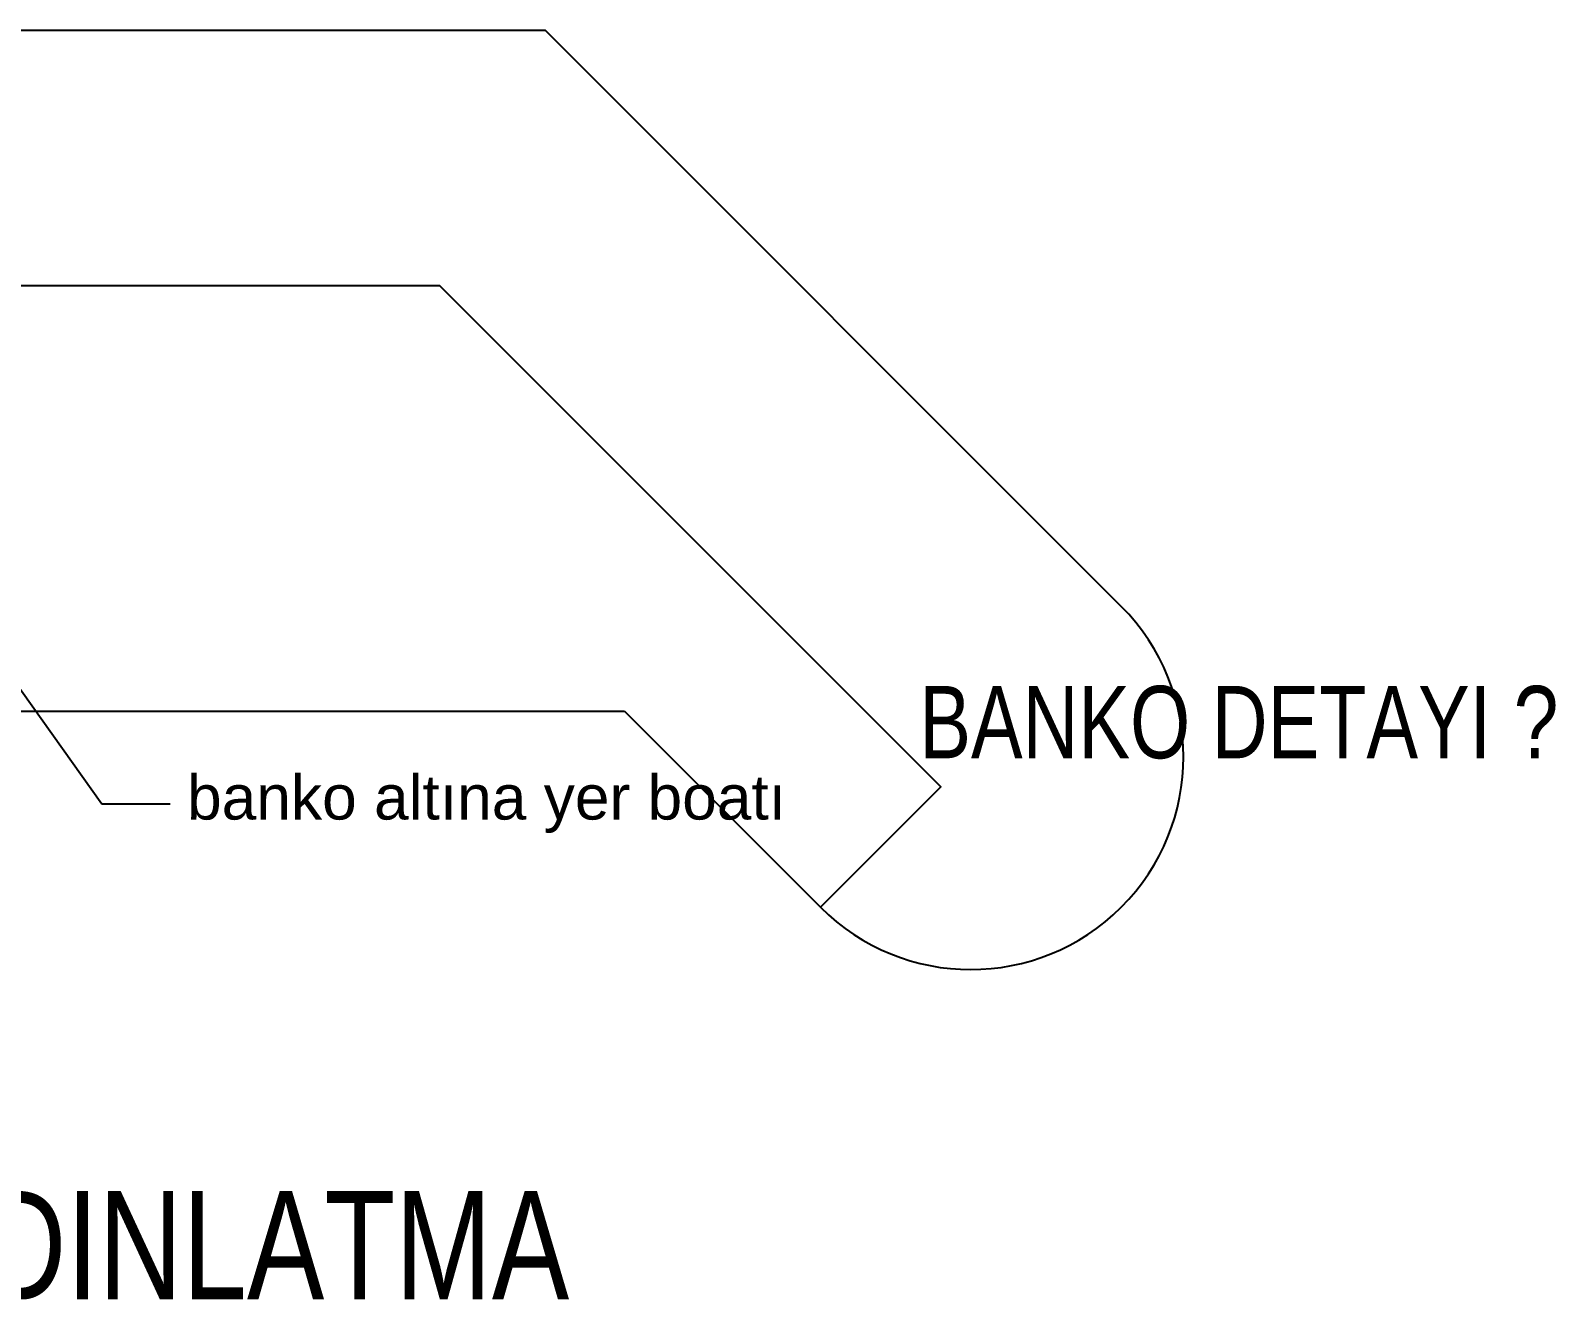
# Model space of a CAD drawing. Header units: millimetres. Extents: x 7687 to 15428, y -715 to 4028.
# Drawn here: x 9258.6 to 9437.9, y 3301.7 to 3450.8 of the extents above; entities that cross this region are included whole.
import ezdxf
from ezdxf import colors
from ezdxf.entities.mleader import LeaderData, LeaderLine
from ezdxf.math import Vec2, Vec3

# ---------------------------------------------------------------- set-up
doc = ezdxf.new("R2010")
doc.units = ezdxf.units.MM
doc.linetypes.add('CONTINUA', pattern=[0])
doc.layers.add('0-MOBIL', color=3, linetype='CONTINUA')
doc.layers.add('alcipan duvar', color=193, linetype='Continuous', lineweight=30)
doc.styles.add('OTEL AKSARAY', font='', dxfattribs={"width": 0.8})
doc.styles.get("Standard").update_dxf_attribs({"font": 'arial.ttf'})
doc.styles.get('OTEL AKSARAY').set_extended_font_data('FrankRuehl')

msp = doc.modelspace()

# ---------------------------------------------------------------- linework, layer by layer
at = {"layer": '0-MOBIL'}
for p, q in [((9039.16, 3370.82), (9328.45, 3370.82)), ((9328.45, 3370.82), (9351.48, 3347.79))]:
    msp.add_line(p, q, dxfattribs=at)
for points in [[(9386.84, 3383.15), (9319.16, 3450.82), (9048.45, 3450.82), (8980.77, 3383.15)], [(9351.48, 3347.79), (9365.63, 3361.93), (9306.73, 3420.82), (9060.88, 3420.82), (9001.99, 3361.93), (9016.13, 3347.79)]]:
    msp.add_lwpolyline(points, dxfattribs=at)
msp.add_arc((9369.16, 3365.47), 25, 225, 45, dxfattribs=at)

# ---------------------------------------------------------------- texts
at = {"layer": 'alcipan duvar', "color": 241, "true_color": 0xf7abae, "attachment_point": 1, "style": 'OTEL AKSARAY'}
for s, width, insert, char_height in [('BANKO DETAYI{\\fArial|b0|i0|c162|p34; ?}', 85.3867, (9363.12, 3373.8), 8.5), ('AYDINLATMA', 80.3344, (9234.8, 3314.45), 12.75)]:
    msp.add_mtext_dynamic_manual_height_columns(s, width=width, gutter_width=425, heights=[0], dxfattribs=dict(at, insert=insert, char_height=char_height))

# ---------------------------------------------------------------- leaders
at = {"color": 252, "ltscale": 100, "true_color": 0x939598}
ml = msp.add_multileader_mtext('Standard', dxfattribs=at)
ml.set_content('banko altına yer boatı', color=(147, 149, 152))
ml.set_leader_properties()
ml.build(insert=Vec2(0, 0))
ctx = ml.context
ctx.base_point, ctx.char_height, ctx.plane_origin = Vec3(9275.03, 3359.95), 5.2416, Vec3(9382.68, 3323.5)
notes = []
notes.append((ctx, [(1, (1, 1, 0), (9267.03, 3359.95), (1, 0), 8, [(0, [(9254.19, 3377.98)], 0, [])])]))
ctx.mtext.insert, ctx.mtext.rotation, ctx.mtext.flow_direction = Vec3(9277.03, 3363.34), 6.283185, 5
for ctx, leaders in notes:
    for number, flags, end, landing, length, lines in leaders:
        leader = LeaderData()
        leader.index, (leader.has_last_leader_line, leader.has_dogleg_vector, leader.attachment_direction) = number, flags
        leader.last_leader_point, leader.dogleg_vector, leader.dogleg_length = Vec3(end), Vec3(landing), length
        for number, points, colour, breaks in lines:
            line = LeaderLine()
            line.index, line.vertices, line.color, line.breaks = number, Vec3.list(points), colors.encode_raw_color(colour), breaks
            leader.lines.append(line)
        ctx.leaders.append(leader)

doc.saveas('drawing.dxf')
